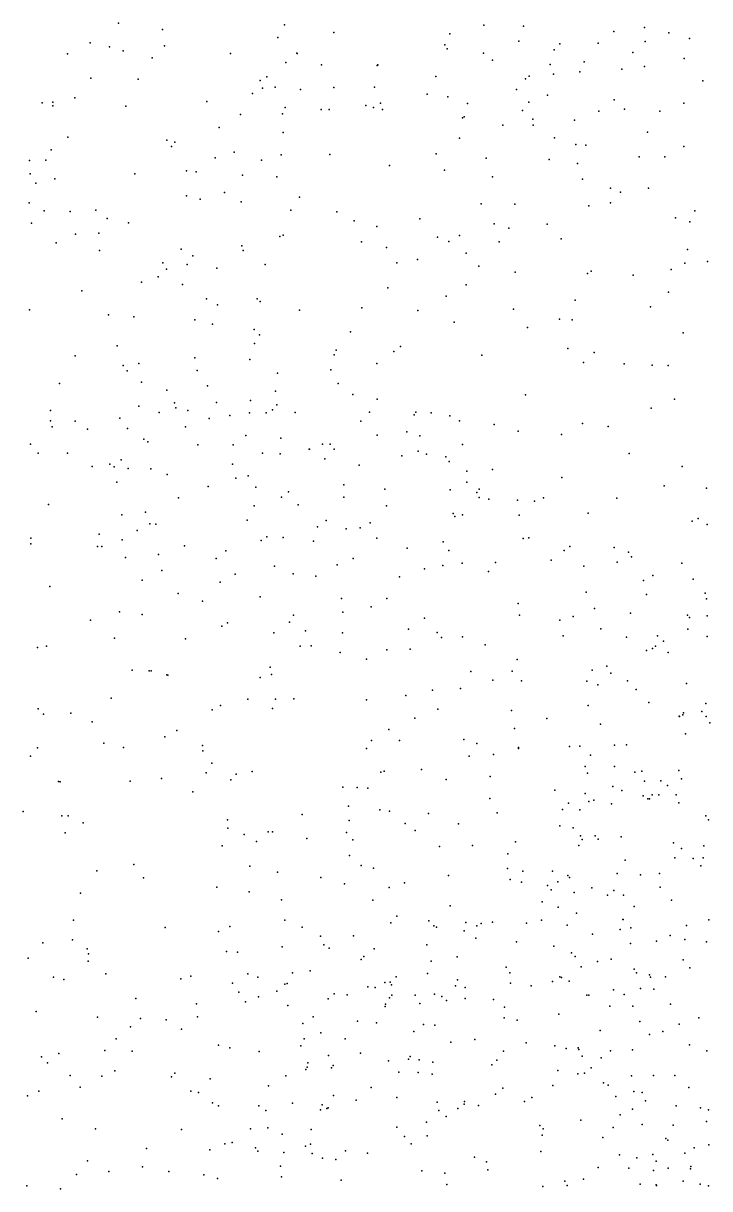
# Model space of a CAD drawing. Header units: metres. Extents: x -23.9 to 23.9, y -28.5 to 28.5.
# Drawn here: x -3.219 to -2.511, y -1.19 to 0.012 of the extents above; entities that cross this region are included whole.
import ezdxf

# ---------------------------------------------------------------- set-up
doc = ezdxf.new("R2010")
doc.units = ezdxf.units.M

msp = doc.modelspace()

# ---------------------------------------------------------------- linework, layer by layer
for p in [(-3.1207, 0.0117, 11.4453), (-3.0753, 0.0053, 11.7214), (-2.9496, 0.01, 24.6895), (-2.8987, 0.0021, 11.9876), (-2.7791, 0.001, 26.841), (-2.744, 0.0098, -5.7261), (-2.703, 0.0089, -11.3207), (-2.6099, 0.0033, 26.8256), (-2.5781, 0.0075, 27.3156), (-2.553, 0.002, -16.0252), (-3.1501, -0.0084, 22.7643), (-3.0732, -0.0116, 26.8311), (-2.9563, -0.0031, -10.8552), (-2.7843, -0.0106, -11.2755), (-2.7079, -0.0067, 24.3522), (-2.6654, -0.0096, 15.1006), (-2.6258, -0.0089, -6.2249), (-2.5774, -0.0069, 27.2026), (-2.5317, -0.0038, -5.3891), (-3.1735, -0.0199, -8.8434), (-3.13, -0.0124, 3.6882), (-3.1159, -0.0166, 27.3545), (-3.086, -0.024, 26.9821), (-3.0051, -0.0195, 26.9122), (-2.9367, -0.019, 27.4554), (-2.9365, -0.0195, -10.7009), (-2.7818, -0.0145, -10.4868), (-2.7442, -0.0192, -5.85), (-2.6715, -0.0156, 12.1193), (-2.5903, -0.0184, -5.4577), (-2.948, -0.0286, 2.2769), (-2.9115, -0.0311, -10.6261), (-2.8538, -0.0319, 26.9162), (-2.8531, -0.0312, 2.864), (-2.7349, -0.0264, 26.6669), (-2.6755, -0.0308, -5.608), (-2.6404, -0.028, 10.7058), (-2.6014, -0.0355, -11.4041), (-2.578, -0.033, 26.9056), (-2.5373, -0.0246, 25.5927), (-3.1492, -0.0449, -9.1147), (-3.1005, -0.0458, 24.6847), (-2.9745, -0.0474, -11.0003), (-2.9676, -0.0434, 27.3761), (-2.7933, -0.0432, 27.3689), (-2.701, -0.0454, -6.026), (-2.6973, -0.0427, 27.2798), (-2.672, -0.0406, 27.1252), (-2.645, -0.0382, 18.3689), (-2.5179, -0.0478, 27.0529), (-2.9722, -0.0552, 9.9625), (-2.9592, -0.0541, -11.0726), (-2.9331, -0.0565, 24.6377), (-2.8987, -0.0544, 26.8422), (-2.8567, -0.0541, -10.522), (-2.7101, -0.0566, -5.7887), (-3.1997, -0.0703, -9.294), (-3.1886, -0.0695, 26.7467), (-3.1659, -0.0653, -8.9198), (-3.0296, -0.0691, 27.195), (-2.9826, -0.0608, 27.0314), (-2.8506, -0.0708, -11.2694), (-2.8025, -0.0614, 24.4913), (-2.7809, -0.0643, 27.2621), (-2.7606, -0.0709, -11.3546), (-2.6975, -0.0695, -5.9585), (-2.6782, -0.0624, 26.7462), (-2.6094, -0.0673, 24.1497), (-2.5376, -0.0708, -5.4565), (-3.1884, -0.0734, 17.1861), (-3.1131, -0.0736, 8.9755), (-2.9951, -0.0822, 8.4116), (-2.9517, -0.0818, -11.1369), (-2.9489, -0.075, 27.1234), (-2.9117, -0.0773, 11.05), (-2.9036, -0.0772, 27.2488), (-2.8658, -0.0732, 27.076), (-2.8579, -0.075, 24.5949), (-2.8485, -0.0771, 10.9923), (-2.7041, -0.0781, -10.3781), (-2.6254, -0.079, 26.8191), (-2.5987, -0.077, -5.5279), (-2.5622, -0.0789, -6.2324), (-3.0171, -0.0957, -10.9395), (-2.7658, -0.0857, 12.0472), (-2.7641, -0.0849, 24.4201), (-2.7243, -0.0935, 24.3056), (-2.6935, -0.087, 10.7336), (-2.6929, -0.0935, -5.8746), (-2.6505, -0.0882, 10.6286), (-3.173, -0.1057, -8.9806), (-2.9508, -0.1008, -10.599), (-2.769, -0.1066, 10.9034), (-2.671, -0.1064, -11.4252), (-2.5751, -0.1007, -11.464), (-3.1901, -0.1189, -9.2194), (-3.0708, -0.1087, 11.5422), (-3.066, -0.1155, 11.4249), (-3.0627, -0.1108, 26.8022), (-2.649, -0.1133, -6.0371), (-2.6387, -0.114, 12.095), (-2.5377, -0.1154, 12.1196), (-3.2127, -0.1297, 24.6774), (-3.1957, -0.1294, 12.7491), (-3.0212, -0.127, 11.2635), (-3.0016, -0.1212, -10.6851), (-2.9733, -0.1294, 11.1655), (-2.953, -0.1241, 11.8518), (-2.9027, -0.1235, -10.5025), (-2.7931, -0.1228, -10.4), (-2.7416, -0.1274, 22.4442), (-2.6764, -0.1287, 24.2061), (-2.5836, -0.1261, -6.1626), (-2.5571, -0.1259, 24.0682), (-3.2119, -0.1436, -4.449), (-3.1038, -0.1437, 24.6172), (-3.0508, -0.1406, -10.8542), (-3.0406, -0.1415, -10.9971), (-2.8413, -0.135, 24.5087), (-2.7844, -0.1399, -11.3876), (-2.6472, -0.1329, -5.7226), (-3.2062, -0.1533, -4.1794), (-3.1865, -0.1488, -9.1196), (-2.9929, -0.1449, 24.5848), (-2.9573, -0.1466, 26.7786), (-2.7349, -0.1466, 26.7152), (-2.6421, -0.1492, -5.9563), (-3.0506, -0.1661, -10.7559), (-3.0115, -0.1628, 11.7035), (-2.9342, -0.1675, 11.7497), (-2.6131, -0.1583, -11.4834), (-2.6029, -0.1626, -10.2794), (-2.5739, -0.1582, 10.4421), (-3.2129, -0.1736, -4.5541), (-3.0366, -0.1697, -11.0686), (-2.9941, -0.1726, -10.5933), (-2.7466, -0.1745, 10.7348), (-2.712, -0.1748, 10.4818), (-2.6357, -0.1766, 24.129), (-2.6131, -0.1735, 26.8332), (-3.1974, -0.1816, -16.3318), (-3.1706, -0.1823, 26.7751), (-3.1443, -0.1811, -4.4224), (-3.1325, -0.1897, -4.2512), (-2.9429, -0.1811, 18.8719), (-2.8955, -0.1829, 11.883), (-2.8777, -0.1919, 26.7781), (-2.8099, -0.1898, 10.9432), (-2.5463, -0.1888, -6.0983), (-2.5261, -0.1817, -5.5743), (-3.2106, -0.1945, -9.0276), (-3.1105, -0.1941, -4.3504), (-2.8542, -0.198, 21.0005), (-2.7331, -0.1951, 22.0395), (-2.7182, -0.1995, 24.2422), (-2.6787, -0.1956, -10.2969), (-2.5315, -0.1931, 12.0799), (-3.1851, -0.2146, -4.6182), (-3.1651, -0.2057, -4.1147), (-3.1411, -0.2046, -4.5185), (-2.9545, -0.2082, -10.511), (-2.9508, -0.2067, -11.2618), (-2.8702, -0.2138, -11.3611), (-2.7918, -0.209, -11.4161), (-2.78, -0.2134, 8.9173), (-2.769, -0.2073, 24.3481), (-2.7282, -0.2137, -11.4591), (-2.6641, -0.2107, 10.5289), (-3.1405, -0.2227, 24.5974), (-3.0563, -0.2211, 26.7925), (-3.0442, -0.2281, -10.6603), (-2.9934, -0.2177, -24.5655), (-2.9921, -0.2226, 11.3382), (-2.8442, -0.2196, 11.0677), (-2.762, -0.2253, 14.4252), (-2.5338, -0.2215, -5.6787), (-3.0752, -0.2354, -10.7551), (-3.0501, -0.2371, -4.3212), (-2.9696, -0.2371, 11.6789), (-2.8336, -0.2355, 24.4642), (-2.8122, -0.2319, 11.9186), (-2.7492, -0.2389, 10.6759), (-2.5367, -0.2356, 10.3769), (-2.5133, -0.2341, -6.0475), (-3.0799, -0.2499, -11.0173), (-3.0713, -0.2418, -4.1878), (-3.0194, -0.2408, -11.1819), (-2.7115, -0.245, 11.9824), (-2.6369, -0.2465, -11.5077), (-2.6332, -0.244, 15.9957), (-2.5898, -0.2481, 24.0724), (-2.5505, -0.2423, -5.8464), (-3.1586, -0.2642, -4.0071), (-3.0971, -0.2552, -10.8859), (-3.0548, -0.2577, -11.1084), (-2.8429, -0.2612, 9.6623), (-2.7621, -0.2582, 26.8072), (-3.0301, -0.2726, -4.4732), (-2.9779, -0.2724, 11.5129), (-2.9747, -0.2752, -11.2687), (-2.7826, -0.2696, 14.8821), (-2.6497, -0.274, 24.1286), (-2.5534, -0.2657, 12.0259), (-3.2126, -0.2839, -4.7444), (-3.0186, -0.2787, -4.2407), (-2.934, -0.2841, -10.4371), (-2.8699, -0.2816, -10.3776), (-2.8119, -0.2845, 10.9455), (-2.7133, -0.2832, -11.4935), (-2.572, -0.2807, -11.5392), (-3.1312, -0.2889, -20.4374), (-3.1051, -0.291, -4.6533), (-3.0419, -0.2942, -4.5595), (-3.0238, -0.2985, -4.1484), (-2.7744, -0.2966, 24.3336), (-2.6659, -0.2933, 26.8912), (-2.6528, -0.2941, -10.2498), (-2.9809, -0.3042, 26.796), (-2.9752, -0.3097, -4.341), (-2.8814, -0.3066, 11.2272), (-2.6989, -0.3022, 24.1932), (-2.5384, -0.3074, -10.217), (-3.1222, -0.3209, -3.972), (-2.9805, -0.3184, -4.4183), (-2.8299, -0.3218, 11.1158), (-2.6572, -0.3238, 10.4602), (-3.1654, -0.3314, 26.7866), (-3.042, -0.3334, -4.6317), (-2.9852, -0.3349, -4.5046), (-2.8984, -0.3304, -11.3825), (-2.8963, -0.3253, 11.6877), (-2.8369, -0.3267, -11.4268), (-2.7459, -0.3305, 10.5924), (-2.6302, -0.328, 11.9512), (-3.116, -0.3411, -10.8613), (-3.112, -0.3467, -10.9488), (-3.0997, -0.3392, -10.7282), (-3.0397, -0.3464, -10.5673), (-2.9018, -0.3458, 24.5115), (-2.8544, -0.3393, 10.1516), (-2.641, -0.338, -11.5309), (-2.5991, -0.3396, 24.0786), (-2.5704, -0.3408, 10.3664), (-2.5539, -0.3413, 22.9257), (-3.1816, -0.3598, -3.8759), (-3.0969, -0.3584, -11.0547), (-2.9567, -0.349, -4.2747), (-2.8941, -0.3598, 11.4324), (-3.071, -0.3666, -10.6381), (-3.0289, -0.3621, -11.2204), (-2.9588, -0.3676, -11.3219), (-2.8789, -0.371, 11.5544), (-2.701, -0.3715, -10.2553), (-3.0998, -0.3831, -5.3398), (-3.0629, -0.3799, -5.4767), (-3.0197, -0.3794, 24.5211), (-2.9845, -0.3772, -4.5743), (-2.9576, -0.3818, -5.4248), (-2.8541, -0.3761, 11.3489), (-2.5471, -0.376, 11.9188), (-3.1908, -0.3878, -5.419), (-3.1195, -0.3956, -3.9), (-3.0789, -0.3898, -5.5482), (-3.0618, -0.385, -4.7088), (-3.0491, -0.3878, -5.2504), (-3.0274, -0.3958, 19.746), (-3.0058, -0.3929, -10.509), (-2.9858, -0.3899, -5.5246), (-2.9686, -0.3902, -4.1185), (-2.962, -0.3871, -5.3332), (-2.9386, -0.3897, -4.2044), (-2.8619, -0.3894, 26.7898), (-2.8159, -0.3921, 10.9192), (-2.8142, -0.3894, 11.2331), (-2.7982, -0.3902, 11.7037), (-2.7791, -0.393, -10.2918), (-2.5712, -0.3854, 26.9963), (-3.1909, -0.3982, -5.5094), (-3.1892, -0.4045, 6.8528), (-3.1656, -0.3987, -5.269), (-3.1528, -0.4069, -5.5785), (-3.1114, -0.4063, -5.2181), (-3.0517, -0.4045, -3.9589), (-2.8707, -0.3985, -5.4403), (-2.7689, -0.3982, 18.67), (-2.7331, -0.4021, 24.2623), (-2.6422, -0.4012, 10.424), (-2.6155, -0.4041, -10.2212), (-3.0947, -0.4172, -4.7739), (-3.0907, -0.4199, -5.6358), (-2.9895, -0.4135, -5.1937), (-2.9532, -0.4163, -5.6106), (-2.8538, -0.413, -5.5147), (-2.8232, -0.4097, 11.0781), (-2.81, -0.4137, -11.4583), (-2.7086, -0.409, 11.7888), (-2.6639, -0.4125, 24.1651), (-3.2117, -0.4223, -3.8126), (-3.2036, -0.4318, -5.6269), (-3.1734, -0.4317, 24.5631), (-3.0389, -0.4232, 13.0887), (-3.0026, -0.4229, -4.6721), (-2.9722, -0.4315, -4.0405), (-2.9541, -0.4325, 13.7291), (-2.9242, -0.4276, 24.5049), (-2.9239, -0.4274, -4.5127), (-2.9105, -0.4225, -4.4375), (-2.9024, -0.4225, -10.3766), (-2.8982, -0.4277, -4.3001), (-2.8117, -0.4297, 10.9944), (-2.766, -0.4228, 10.6175), (-2.5941, -0.4319, 24.0871), (-3.1297, -0.443, -10.8811), (-3.118, -0.4385, -10.9876), (-3.0031, -0.443, -11.2742), (-2.908, -0.4376, -27.2612), (-2.8725, -0.4442, -5.6487), (-2.8284, -0.4345, -5.2309), (-2.803, -0.4328, 11.4932), (-2.7831, -0.4355, 11.1546), (-2.7796, -0.4402, -5.2871), (-3.1481, -0.4453, 26.7756), (-3.1252, -0.4459, -5.1107), (-3.1107, -0.4475, -5.7069), (-3.0876, -0.4479, -10.6581), (-3.0705, -0.4535, -11.1612), (-2.9869, -0.4552, 26.7819), (-2.7613, -0.4503, 11.5734), (-2.735, -0.4484, -5.4482), (-2.6633, -0.4567, -11.5368), (-2.5392, -0.4454, 20.9142), (-3.1224, -0.4617, -10.8072), (-3.0284, -0.4662, -5.7475), (-2.9997, -0.4575, -5.0792), (-2.979, -0.4667, -10.4593), (-2.8884, -0.4642, -4.2116), (-2.7615, -0.4617, -11.4969), (-2.7487, -0.4687, 19.1564), (-2.5578, -0.4652, -11.5656), (-2.5141, -0.4678, -10.1985), (-3.0589, -0.4779, -4.79), (-2.9528, -0.4769, -5.7472), (-2.9455, -0.4716, -11.3518), (-2.8885, -0.4769, 2.6561), (-2.8461, -0.4688, -10.3311), (-2.7785, -0.4694, -10.2841), (-2.7511, -0.4723, -5.2077), (-2.7486, -0.4775, 11.2346), (-2.7387, -0.479, -5.6035), (-2.7093, -0.48, 11.4598), (-2.6825, -0.4777, 26.9556), (-2.6068, -0.4781, 10.3837), (-3.193, -0.4846, -5.0558), (-3.093, -0.4925, -5.7784), (-2.9809, -0.4859, 17.2193), (-2.9356, -0.485, -4.6198), (-2.8443, -0.486, -5.7195), (-2.6915, -0.4812, -5.331), (-3.1175, -0.4951, -5.031), (-3.0884, -0.5045, 11.887), (-2.9879, -0.5006, 20.8596), (-2.9066, -0.5011, -4.1121), (-2.861, -0.5036, -5.0539), (-2.7754, -0.494, 24.4014), (-2.7738, -0.4971, -5.6839), (-2.766, -0.4953, -5.1366), (-2.7073, -0.4957, 11.3596), (-2.6362, -0.4935, 11.6322), (-2.529, -0.5017, 6.4983), (-2.5229, -0.4992, 6.4113), (-3.1406, -0.5152, -3.8093), (-3.1016, -0.5113, -10.7133), (-3.0824, -0.505, -3.8563), (-2.9156, -0.5076, 26.7664), (-2.8858, -0.5098, -5.7779), (-2.8715, -0.5087, -4.4561), (-2.5135, -0.5052, 6.621), (-3.2113, -0.5252, -5.7952), (-3.2111, -0.5194, 24.5843), (-3.1423, -0.5279, -5.819), (-3.1381, -0.5281, -4.8843), (-3.117, -0.5212, -10.9486), (-3.0526, -0.5273, -10.58), (-2.9736, -0.5219, -3.9716), (-2.9676, -0.5181, -4.9989), (-2.951, -0.5185, -5.8064), (-2.9196, -0.5223, 16.1192), (-2.8543, -0.5195, -4.3431), (-2.7858, -0.5231, 11.0841), (-2.7034, -0.5198, 19.743), (-2.6975, -0.5189, 24.2588), (-2.6551, -0.5278, -5.2284), (-3.1134, -0.5392, -10.8048), (-3.0794, -0.5362, -25.1158), (-3.0199, -0.5402, -4.807), (-3.0102, -0.5324, -10.5177), (-2.8788, -0.5404, -4.9907), (-2.8231, -0.5295, 24.471), (-2.7799, -0.532, 10.6708), (-2.6612, -0.5319, -10.2398), (-2.6094, -0.5291, -5.3955), (-2.5945, -0.5337, 24.1257), (-2.5917, -0.5385, 11.4738), (-3.076, -0.5528, -10.6542), (-2.9599, -0.5482, -11.3198), (-2.8952, -0.547, -10.3778), (-2.805, -0.551, 10.7837), (-2.7861, -0.5475, -5.7724), (-2.7664, -0.545, -5.0509), (-2.732, -0.5444, 10.558), (-2.6746, -0.5419, -11.5229), (-2.6409, -0.5482, -5.6055), (-2.6064, -0.5442, -5.5016), (-2.5397, -0.5452, -10.2102), (-3.0965, -0.5625, 24.5454), (-3.0159, -0.5646, -11.2362), (-3.0006, -0.5564, -3.914), (-2.9405, -0.5562, -4.6782), (-2.9172, -0.5585, -4.9205), (-2.8308, -0.5591, 26.8408), (-2.739, -0.5537, 26.9271), (-2.5791, -0.563, -5.3268), (-2.5697, -0.5579, -11.5537), (-2.5279, -0.5615, 6.2569), (-3.1916, -0.5693, -5.8657), (-3.0591, -0.5764, -5.8922), (-2.6382, -0.5749, 10.43), (-2.5155, -0.576, 10.3285), (-3.034, -0.5843, 4.0415), (-2.9747, -0.5799, 24.5212), (-2.8908, -0.5817, -4.0707), (-2.8439, -0.5816, -4.4423), (-2.7086, -0.5866, -5.7668), (-2.5761, -0.5775, -5.2507), (-2.5142, -0.582, 5.6598), (-3.1199, -0.5952, -3.7911), (-3.0963, -0.5982, -10.7264), (-2.9403, -0.5988, -5.9014), (-2.8892, -0.5955, 26.7519), (-2.86, -0.5902, -5.8714), (-2.7072, -0.5987, 11.243), (-2.6516, -0.6001, 26.995), (-2.6298, -0.5919, 11.3624), (-2.5926, -0.5968, -5.1736), (-2.5337, -0.5989, -5.417), (-2.5134, -0.5993, 5.7817), (-3.1497, -0.6038, 19.9978), (-3.0143, -0.6102, -10.5402), (-3.0085, -0.6066, 26.7364), (-2.9445, -0.6059, -10.4391), (-2.8051, -0.6017, 10.9349), (-2.6656, -0.6039, -10.2501), (-2.6232, -0.6129, -5.0924), (-2.5319, -0.6011, 6.7405), (-3.1248, -0.6225, -5.9246), (-3.0516, -0.6231, -3.8311), (-2.9605, -0.6169, -25.9015), (-2.9279, -0.6149, -4.864), (-2.8897, -0.6169, -10.3856), (-2.8216, -0.6133, 24.4807), (-2.792, -0.6166, -4.943), (-2.7876, -0.6218, 10.731), (-2.7659, -0.6211, -5.8562), (-2.6622, -0.62, -22.7083), (-2.5966, -0.6214, 6.3681), (-2.5649, -0.6201, 18.8397), (-2.5335, -0.6133, -5.5044), (-2.5134, -0.6207, 6.139), (-3.2042, -0.6322, -5.9178), (-3.1949, -0.6306, 24.5951), (-2.9335, -0.6306, -4.72), (-2.9219, -0.6304, -3.9902), (-2.844, -0.6344, -11.4082), (-2.82, -0.6338, -4.3415), (-2.7425, -0.6295, 24.4576), (-2.576, -0.6351, 6.2671), (-2.5698, -0.6332, -5.6536), (-2.5667, -0.6308, 14.9243), (-2.5587, -0.6254, -10.2254), (-2.892, -0.6373, -4.6534), (-2.8649, -0.644, -4.1044), (-2.7094, -0.6445, 10.5596), (-2.5538, -0.6374, -11.5397), (-3.1068, -0.6555, 2.4155), (-3.0891, -0.656, -10.9618), (-3.0871, -0.6562, -10.7895), (-3.0709, -0.6603, -11.0587), (-3.0698, -0.6605, -10.7073), (-2.9644, -0.6524, -11.2752), (-2.963, -0.66, -4.7907), (-2.7572, -0.6569, 11.088), (-2.7146, -0.6564, 3.6884), (-2.632, -0.6554, 24.267), (-2.6169, -0.6512, 6.4492), (-2.613, -0.6587, 6.5458), (-2.9745, -0.6629, 24.5434), (-2.7346, -0.6659, -4.9332), (-2.7049, -0.6665, -11.4821), (-2.6378, -0.6669, 11.2976), (-2.6262, -0.6707, -10.2587), (-2.5958, -0.6664, -5.742), (-2.535, -0.6692, 5.4987), (-3.1283, -0.6845, 24.5899), (-2.8243, -0.6817, -4.4275), (-2.7968, -0.676, -10.3446), (-2.7681, -0.6745, 26.8969), (-2.5867, -0.6754, 27.0296), (-3.2037, -0.6955, -5.9623), (-3.0241, -0.6964, -10.6221), (-3.0157, -0.6918, -11.1716), (-2.9875, -0.6854, -24.5511), (-2.962, -0.6951, -5.975), (-2.9588, -0.6853, -3.9259), (-2.9398, -0.6852, -10.4791), (-2.8651, -0.686, -4.5875), (-2.7914, -0.6957, 24.5165), (-2.7154, -0.6971, -10.3034), (-2.6363, -0.6918, -11.499), (-2.5738, -0.6887, 11.3599), (-2.5149, -0.6897, 5.6772), (-3.198, -0.701, 26.6493), (-3.1699, -0.6999, 7.3232), (-3.148, -0.7087, -3.7514), (-2.815, -0.705, -4.3094), (-2.679, -0.7055, 26.9631), (-2.5425, -0.703, -10.2511), (-2.5419, -0.7034, 24.2087), (-2.5386, -0.7014, 6.8069), (-2.538, -0.6996, -5.6922), (-2.5191, -0.698, 5.3733), (-2.5146, -0.7031, 19.9808), (-3.0607, -0.7176, -10.7518), (-2.8419, -0.7168, -10.3946), (-2.7123, -0.7155, 17.062), (-2.6235, -0.7113, 6.3248), (-2.5357, -0.7212, 6.1169), (-2.5109, -0.7098, -22.1836), (-3.1358, -0.7308, -5.9987), (-3.0729, -0.7241, -10.8737), (-2.8599, -0.728, 26.7666), (-2.831, -0.7279, -4.5043), (-2.7645, -0.727, 10.8483), (-2.7511, -0.731, 10.7497), (-2.6091, -0.7327, 24.3356), (-2.5966, -0.7326, 6.7161), (-3.2116, -0.7443, 19.1718), (-3.2043, -0.7355, 14.0973), (-3.1157, -0.7354, 26.6377), (-3.0341, -0.7333, -11.0852), (-3.0337, -0.7388, -6.0154), (-2.8651, -0.7364, 24.5475), (-2.7589, -0.7443, -4.8636), (-2.7341, -0.7423, 15.2335), (-2.7083, -0.7363, 11.1345), (-2.7081, -0.7352, -5.9064), (-2.6557, -0.7341, -4.941), (-2.6447, -0.7339, 6.5009), (-2.6337, -0.7433, 11.2569), (-3.0246, -0.7515, -3.8372), (-2.6392, -0.755, 6.6136), (-2.6091, -0.7548, 6.2361), (-3.0764, -0.7671, 24.6025), (-3.0304, -0.7614, 26.6373), (-3.0048, -0.7687, -10.6528), (-2.9993, -0.7629, -11.1395), (-2.9829, -0.7599, -10.5849), (-2.8501, -0.7608, 20.6332), (-2.8466, -0.7596, -11.3519), (-2.8082, -0.7578, -4.3606), (-2.7829, -0.7682, -5.9692), (-2.7374, -0.765, -11.4274), (-2.6371, -0.7617, -5.8737), (-2.588, -0.7606, -4.9798), (-2.5809, -0.7597, 6.7804), (-2.5427, -0.7591, -5.765), (-2.5401, -0.7676, -5.041), (-3.1828, -0.7704, -21.3471), (-3.1811, -0.7707, 4.5697), (-3.1086, -0.7698, -3.7724), (-3.044, -0.7811, -10.9307), (-2.8895, -0.7762, -11.297), (-2.8745, -0.7765, -4.7427), (-2.8637, -0.7771, 13.7369), (-2.6706, -0.7794, -11.4447), (-2.6108, -0.7754, 5.1259), (-2.6017, -0.7797, 24.4074), (-2.5782, -0.7699, -11.4866), (-2.5612, -0.7697, 10.4415), (-2.5546, -0.7744, 5.039), (-2.7378, -0.788, 26.9019), (-2.6564, -0.7925, 6.4258), (-2.6392, -0.7827, 5.2123), (-2.6357, -0.791, 5.3659), (-2.6305, -0.7896, 26.9772), (-2.6123, -0.7933, 10.5252), (-2.5797, -0.7851, 6.1515), (-2.5747, -0.7882, -24.2995), (-2.5731, -0.7883, -10.2943), (-2.5702, -0.7841, 5.4919), (-2.5633, -0.7839, 25.8005), (-2.5455, -0.7842, 6.8367), (-2.5426, -0.7924, 5.5624), (-3.219, -0.8014, -6.0177), (-2.9314, -0.8045, -3.9584), (-2.8835, -0.7958, -10.4854), (-2.8511, -0.7995, -4.56), (-2.8412, -0.8009, -4.1458), (-2.8011, -0.8034, 26.819), (-2.7301, -0.8025, 10.892), (-2.6627, -0.7993, 10.6135), (-2.6449, -0.7995, 11.1928), (-3.1794, -0.8058, -3.7285), (-3.1726, -0.8057, 8.8367), (-3.1572, -0.8131, 2.7514), (-3.0083, -0.8098, -11.0371), (-2.8829, -0.8104, 26.6852), (-2.8249, -0.8138, -4.2172), (-2.7701, -0.814, -11.3684), (-2.6654, -0.816, 5.1087), (-2.5149, -0.8057, 5.6786), (-2.5123, -0.8097, 4.9257), (-3.1759, -0.8234, 26.5418), (-3.0081, -0.8185, -10.7705), (-2.991, -0.8251, -3.8787), (-2.9664, -0.8224, 26.6105), (-2.9619, -0.8223, -11.129), (-2.9265, -0.8291, 24.5808), (-2.8857, -0.823, 20.2456), (-2.8149, -0.8207, -4.313), (-2.6518, -0.8181, 6.5788), (-2.6441, -0.8262, 5.0417), (-2.629, -0.8263, 6.6757), (-2.6022, -0.8274, 6.7515), (-3.0138, -0.8367, -6.0526), (-2.9785, -0.8321, -10.6968), (-2.8792, -0.8305, -6.0313), (-2.7896, -0.8374, -6.0002), (-2.7555, -0.8363, 24.5759), (-2.7113, -0.8326, -10.3796), (-2.646, -0.8362, -4.8952), (-2.6423, -0.8302, -10.3481), (-2.6261, -0.8298, 6.2542), (-2.5481, -0.8336, 11.2765), (-2.5399, -0.8394, 5.6183), (-2.517, -0.8367, 3.7408), (-2.8824, -0.8467, -4.6324), (-2.7192, -0.8448, 5.1693), (-2.5981, -0.8515, 3.6909), (-2.5469, -0.849, 3.6412), (-2.5279, -0.8498, 3.8453), (-2.5178, -0.8491, 24.4209), (-3.143, -0.8623, -6.0538), (-3.105, -0.856, 24.6515), (-2.9852, -0.8575, -10.9679), (-2.9569, -0.8638, -11.0704), (-2.8706, -0.8571, -10.5338), (-2.8578, -0.8598, 15.5698), (-2.7194, -0.8599, 5.4156), (-2.7037, -0.8627, 5.0552), (-2.6731, -0.8628, 10.7736), (-2.6064, -0.8653, 3.8638), (-2.5626, -0.8652, 6.1103), (-2.5201, -0.8572, -5.7935), (-3.095, -0.8698, -3.7965), (-2.9122, -0.8695, -11.1628), (-2.8876, -0.8759, -4.0398), (-2.8256, -0.8748, 26.7422), (-2.7805, -0.8673, -4.7995), (-2.7166, -0.8713, 26.8808), (-2.7052, -0.8741, -4.8377), (-2.6676, -0.8738, 6.4444), (-2.6571, -0.8671, 4.9682), (-2.6557, -0.8694, 6.3426), (-2.5822, -0.8666, -5.8778), (-3.1599, -0.8854, -3.7533), (-3.0195, -0.8793, 26.5084), (-2.9861, -0.8842, 24.6134), (-2.8416, -0.8796, 24.5766), (-2.6782, -0.8776, 3.7076), (-2.6746, -0.8821, 3.8011), (-2.6507, -0.8849, 3.5728), (-2.6326, -0.8801, -11.3894), (-2.6163, -0.8877, 5.6132), (-2.6099, -0.8826, 4.8912), (-2.5998, -0.8876, 25.8026), (-2.562, -0.8794, 3.5168), (-2.9525, -0.8925, -10.7449), (-2.8584, -0.8926, -11.2116), (-2.7788, -0.8984, 5.3359), (-2.6838, -0.8946, 5.5541), (-2.6673, -0.8998, 6.5233), (-2.5887, -0.8991, 3.9882), (-2.5502, -0.8926, -4.9519), (-3.1673, -0.9133, 25.6648), (-2.9492, -0.9132, -10.8209), (-2.8336, -0.9093, -4.2369), (-2.6844, -0.9135, -10.4271), (-2.6482, -0.9061, 10.9584), (-2.6004, -0.9127, -4.8953), (-2.6002, -0.9127, 3.4442), (-2.5117, -0.9131, 24.5235), (-3.0725, -0.9209, -6.0806), (-3.0178, -0.9251, -3.8701), (-3.0058, -0.9199, 16.3504), (-2.9313, -0.9207, -3.9856), (-2.8398, -0.9161, -4.4822), (-2.8007, -0.9141, 5.2112), (-2.7955, -0.9192, -6.0317), (-2.7927, -0.9206, -4.7466), (-2.7642, -0.9242, -11.2702), (-2.7626, -0.9159, 3.6821), (-2.751, -0.9192, 3.8547), (-2.7468, -0.9168, -10.4631), (-2.735, -0.9154, 25.9524), (-2.7, -0.9166, 3.5344), (-2.6578, -0.9184, 6.6173), (-2.6033, -0.9228, 11.0788), (-2.5922, -0.9214, 6.1457), (-2.5348, -0.919, 26.9742), (-3.199, -0.9366, -6.0674), (-3.1681, -0.9335, 26.3599), (-2.9123, -0.93, 26.455), (-2.8783, -0.9295, -6.0625), (-2.7521, -0.932, 10.5205), (-2.7103, -0.9358, 4.9271), (-2.6317, -0.9278, 6.2477), (-2.5926, -0.9375, 10.699), (-2.5659, -0.9351, 5.7152), (-2.5516, -0.929, 6.8517), (-2.5367, -0.9334, -5.8544), (-2.5142, -0.9358, -10.3956), (-3.1531, -0.9429, 24.7156), (-3.1517, -0.9479, 25.8135), (-3.0093, -0.9458, 26.3744), (-2.9982, -0.9465, 17.0277), (-2.9519, -0.941, -11.0092), (-2.909, -0.9389, -10.6135), (-2.9036, -0.9423, -4.6366), (-2.8572, -0.9429, -4.1671), (-2.8026, -0.9388, 3.7422), (-2.6716, -0.9403, 4.0113), (-2.6536, -0.9472, -11.3147), (-3.2139, -0.9526, 26.2795), (-3.152, -0.9555, -3.7802), (-2.8703, -0.9538, -11.0906), (-2.8678, -0.9509, 26.5384), (-2.7983, -0.9557, 5.0626), (-2.7714, -0.9511, 5.4941), (-2.6497, -0.9509, 5.6524), (-2.6434, -0.9615, -4.8578), (-2.6265, -0.956, 15.9863), (-2.6126, -0.9535, 3.3851), (-2.5381, -0.9543, 3.3591), (-3.1879, -0.9721, 26.0004), (-3.134, -0.9688, -26.1543), (-3.0462, -0.9712, 24.6267), (-2.9875, -0.9688, -3.9336), (-2.977, -0.9723, -10.6005), (-2.9413, -0.9678, -6.0774), (-2.9232, -0.9657, -10.5398), (-2.8342, -0.9717, 3.8172), (-2.8021, -0.9684, 3.9055), (-2.721, -0.9617, 5.5919), (-2.7172, -0.9677, 10.1701), (-2.6656, -0.9718, 6.4938), (-2.6638, -0.9725, -5.9663), (-2.5888, -0.9639, 10.7848), (-2.5865, -0.9676, 10.9715), (-2.5731, -0.9698, -11.326), (-2.5719, -0.9723, 26.9201), (-2.5565, -0.9717, 24.4613), (-2.5313, -0.9626, 4.1134), (-3.1772, -0.9745, 26.2037), (-3.0565, -0.9737, 26.283), (-3.0031, -0.9783, -10.714), (-2.9491, -0.9795, 24.5832), (-2.9467, -0.9788, 26.2335), (-2.8635, -0.9822, -10.4429), (-2.8561, -0.9828, -4.2572), (-2.8462, -0.9776, 5.2851), (-2.8405, -0.9773, 5.1807), (-2.839, -0.9801, 3.6077), (-2.7731, -0.9811, 3.9862), (-2.7711, -0.9748, 26.7327), (-2.763, -0.9827, 4.9413), (-2.7163, -0.9784, -10.3801), (-2.6951, -0.981, 4.8667), (-2.6729, -0.9765, 26.8405), (-2.6558, -0.9764, 6.5763), (-2.61, -0.9853, 18.6111), (-2.5824, -0.9839, 6.7961), (-2.5687, -0.9846, -4.9125), (-3.1029, -0.9943, -3.8313), (-2.9967, -0.9875, -10.7868), (-2.9764, -0.9923, 26.1032), (-2.9574, -0.9865, 25.9251), (-2.9044, -0.9944, -4.5865), (-2.8984, -0.9893, -4.1002), (-2.8848, -0.9902, -11.01), (-2.8412, -0.9933, 5.1093), (-2.8389, -0.9906, 26.0162), (-2.8148, -0.9906, -4.7146), (-2.7949, -0.9898, 3.4891), (-2.7872, -0.9921, 25.8997), (-2.7823, -0.9963, -11.1335), (-2.7631, -0.9943, -4.7658), (-2.7338, -0.9953, 3.3971), (-2.6377, -0.9907, 6.2854), (-2.6357, -0.9906, 4.7977), (-2.599, -0.99, -5.9235), (-3.2058, -1.0076, -6.0732), (-3.0403, -0.9995, -10.6518), (-2.9898, -0.9977, -10.5076), (-2.9461, -1.0015, -10.9577), (-2.8457, -1.0023, 24.546), (-2.8454, -1, 26.3671), (-2.8099, -0.9994, -6.0465), (-2.7226, -1.003, -6.0117), (-2.614, -1.0019, 6.7175), (-2.5902, -1.0022, -10.4098), (-2.5514, -1.0001, 6.1023), (-3.1423, -1.0133, -25.1335), (-3.0981, -1.0148, -10.5768), (-3.0717, -1.0163, -10.7192), (-3.0393, -1.0132, -6.0936), (-2.9307, -1.0198, 13.1855), (-2.9201, -1.0131, -10.3872), (-2.8742, -1.0175, -4.4677), (-2.8546, -1.0191, -10.3312), (-2.806, -1.021, 3.4991), (-2.7231, -1.014, -11.1749), (-2.7096, -1.0164, 5.6581), (-2.6665, -1.0102, 24.4804), (-2.5831, -1.018, -11.255), (-2.5424, -1.0207, 4.72), (-2.5222, -1.014, 10.8071), (-3.1085, -1.0234, -10.6498), (-3.0559, -1.0258, -10.4034), (-2.9121, -1.0297, 3.6587), (-2.8161, -1.0283, 4.982), (-2.7946, -1.0217, 26.1793), (-2.6239, -1.0271, 3.2875), (-2.5729, -1.0311, 5.7879), (-2.5591, -1.0283, 14.8478), (-3.1231, -1.0356, -10.4737), (-3.0175, -1.0421, 25.828), (-3.006, -1.0449, 3.0183), (-2.9327, -1.0429, 3.7498), (-2.9291, -1.0358, -4.6583), (-2.8868, -1.0358, 5.2844), (-2.7781, -1.0391, 24.4819), (-2.7531, -1.0363, -10.3167), (-2.7003, -1.0399, 26.0689), (-2.6705, -1.0429, -10.3428), (-2.6467, -1.0449, 6.3524), (-2.5319, -1.0418, -10.4487), (-3.2002, -1.0542, -10.5536), (-3.1824, -1.0509, 24.6894), (-3.135, -1.0476, -10.7437), (-3.1066, -1.0483, -6.0911), (-2.9756, -1.0488, -6.0904), (-2.9041, -1.053, 3.5342), (-2.8713, -1.0506, -4.3447), (-2.8215, -1.0567, -4.737), (-2.8198, -1.0539, -10.9788), (-2.8105, -1.0573, -10.279), (-2.7237, -1.0484, -11.0901), (-2.6591, -1.0458, 6.4783), (-2.6458, -1.0468, 24.3908), (-2.6426, -1.0537, 6.6145), (-2.6229, -1.0554, -11.1739), (-2.6132, -1.0482, 25.9917), (-2.5907, -1.047, 26.8523), (-2.514, -1.0482, 6.8806), (-3.1939, -1.0606, -10.4752), (-3.1245, -1.0689, -3.8492), (-2.9275, -1.0674, 3.9039), (-2.9263, -1.065, -10.255), (-2.9255, -1.0605, -4.5719), (-2.9012, -1.0655, 5.1887), (-2.8993, -1.0632, -4.172), (-2.8423, -1.0585, 3.4167), (-2.7965, -1.0598, 26.5059), (-2.7356, -1.0626, 26.6745), (-2.7306, -1.0578, 4.1493), (-2.6677, -1.0684, 17.1391), (-2.6332, -1.0658, 25.9021), (-3.1705, -1.0737, 25.7139), (-3.138, -1.0742, -10.3528), (-3.0662, -1.0749, -3.9015), (-3.0628, -1.0711, 24.5989), (-3.0263, -1.0769, 4.5905), (-2.9482, -1.0739, -4.069), (-2.8316, -1.0702, 5.5524), (-2.8116, -1.0706, 4.0879), (-2.7971, -1.0722, 26.3949), (-2.6469, -1.0719, 6.5458), (-2.6401, -1.071, -4.8457), (-2.6204, -1.0812, 3.2322), (-2.5917, -1.0739, 6.7502), (-2.5689, -1.0735, -4.9016), (-2.5467, -1.0734, 3.2177), (-3.2029, -1.0898, -10.3839), (-3.1604, -1.0856, -10.8124), (-3.0463, -1.0897, -10.245), (-3.0382, -1.0911, -6.0965), (-2.9661, -1.0843, 24.5396), (-2.8603, -1.0861, 24.4894), (-2.7318, -1.0928, 24.3629), (-2.7243, -1.0865, 4.7991), (-2.6726, -1.0839, 4.206), (-2.6155, -1.0836, 6.2658), (-2.589, -1.0899, 6.1976), (-2.5806, -1.091, 19.0161), (-2.5324, -1.0859, 25.982), (-3.2146, -1.0945, -10.7673), (-3.0239, -1.1017, -3.9782), (-3.0178, -1.1047, -10.9429), (-2.9759, -1.1047, 3.6621), (-2.9413, -1.1022, 25.8423), (-2.9108, -1.1039, 3.4565), (-2.899, -1.0941, -4.2919), (-2.8756, -1.099, 5.0303), (-2.8336, -1.0963, 4.9374), (-2.792, -1.1009, 4.8772), (-2.7643, -1.103, 3.2917), (-2.7639, -1.1005, -4.7744), (-2.7495, -1.1045, 26.2909), (-2.7019, -1.1005, 3.2544), (-2.6944, -1.0964, 5.7318), (-2.6077, -1.0952, 5.7948), (-2.577, -1.0998, 24.2323), (-2.5456, -1.105, 6.8088), (-2.9688, -1.1097, 3.59), (-2.9123, -1.1088, -6.0803), (-2.9057, -1.1076, 4.0201), (-2.9044, -1.107, -10.19), (-2.7904, -1.1098, -10.2046), (-2.7827, -1.1158, 4.162), (-2.7709, -1.1075, 5.6599), (-2.6034, -1.1142, 4.2577), (-2.5904, -1.1083, -10.3257), (-2.5205, -1.1068, 0.6167), (-2.512, -1.1088, 4.2714), (-3.1789, -1.1182, -10.8737), (-3.1445, -1.1285, -10.2468), (-3.0558, -1.1291, 25.8021), (-2.9847, -1.1285, 3.8504), (-2.9667, -1.1274, -4.562), (-2.922, -1.1293, 5.3315), (-2.8336, -1.1269, 3.337), (-2.8031, -1.1217, 24.4082), (-2.6862, -1.125, 24.256), (-2.6826, -1.1285, -4.8244), (-2.644, -1.1197, -10.2572), (-2.6106, -1.1272, 26.0939), (-2.5804, -1.1242, -5.9142), (-2.5487, -1.1248, -11.1134), (-2.5141, -1.1211, 0.5228), (-2.9519, -1.134, -10.9988), (-2.8256, -1.1364, -6.0515), (-2.8024, -1.1359, -11.0647), (-2.6837, -1.135, 4.7468), (-2.6212, -1.1376, 6.5683), (-2.5561, -1.1387, -4.9239), (-2.5541, -1.1404, 6.1635), (-3.0918, -1.1489, -10.973), (-3.0266, -1.1502, -11.0062), (-3.011, -1.1441, -4.0412), (-3.0034, -1.1428, -4.621), (-2.9795, -1.1482, -10.1466), (-2.977, -1.1516, -4.1314), (-2.9503, -1.1531, -4.4545), (-2.928, -1.1463, 5.1714), (-2.9228, -1.1444, -4.7121), (-2.8866, -1.1513, 4.0936), (-2.8638, -1.1536, 5.5568), (-2.8189, -1.144, -4.76), (-2.685, -1.1521, -5.982), (-2.5367, -1.1535, -5.8628), (-2.5268, -1.1481, 5.8553), (-2.5118, -1.1452, 2.6134), (-3.1527, -1.1617, 9.0999), (-2.9211, -1.1541, 15.2026), (-2.9103, -1.1589, 5.4421), (-2.8965, -1.1601, -11.0443), (-2.7535, -1.1579, 4.2207), (-2.741, -1.1627, 25.8835), (-2.604, -1.1553, 2.6795), (-2.586, -1.1586, 2.7588), (-2.5694, -1.1549, -10.2596), (-2.566, -1.1618, 0.7045), (-3.1642, -1.1758, 19.8932), (-3.1309, -1.1726, 25.7561), (-3.0959, -1.1679, 18.9689), (-3.0689, -1.1725, -3.9963), (-3.0326, -1.1759, 3.7484), (-2.9538, -1.1669, 3.4494), (-2.8077, -1.1719, 24.2977), (-2.7843, -1.1744, 5.6818), (-2.7398, -1.1709, -10.128), (-2.6258, -1.1686, 2.5989), (-2.5943, -1.1692, 6.6476), (-2.569, -1.1716, 6.23), (-2.5537, -1.1693, 2.8387), (-2.5306, -1.1697, 26.0968), (-2.5304, -1.1675, 0.8867), (-3.2154, -1.1872, -3.8746), (-3.0188, -1.1798, 3.5964), (-2.9526, -1.1781, -4.3262), (-2.8911, -1.1815, 25.8687), (-2.782, -1.1859, 3.2389), (-2.683, -1.1881, 24.1664), (-2.6605, -1.1826, 26.3804), (-2.658, -1.187, 2.7888), (-2.6412, -1.1805, 26.273), (-2.5828, -1.1858, 4.3149), (-2.566, -1.1864, 0.8229), (-2.5658, -1.1869, 26.6569), (-2.5384, -1.1824, 0.4772), (-2.5208, -1.1856, -6.3857), (-2.5123, -1.1872, 6.1313), (-3.1805, -1.1903, 13.9083)]:
    msp.add_point(p)

doc.saveas('drawing.dxf')
